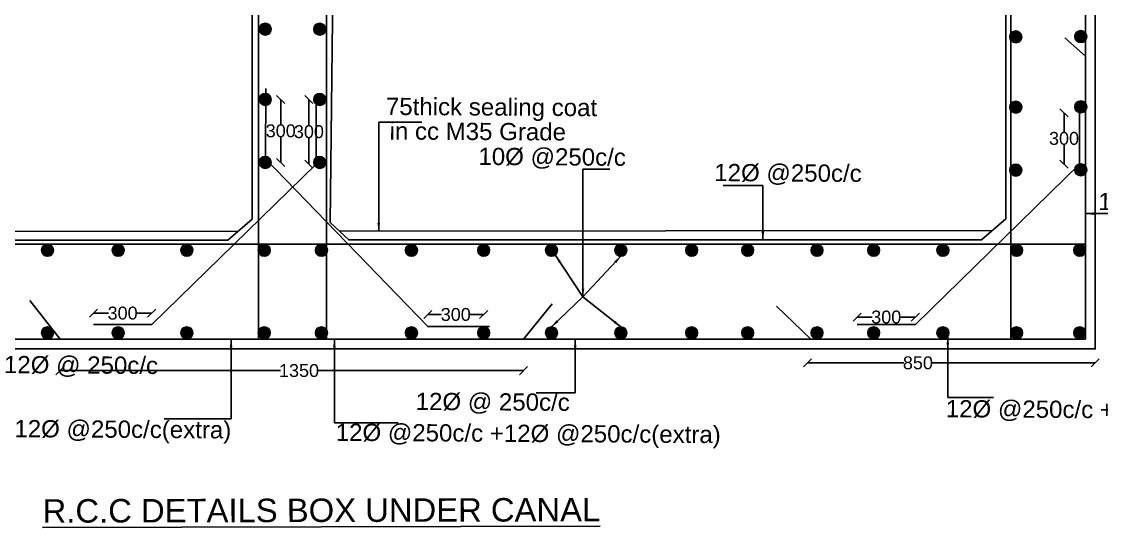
# Model space of a CAD drawing. Header units: millimetres. Extents: x 5124 to 6568637, y 2311 to 91879094.
# Drawn here: x 3779211 to 3791783, y 45947112 to 45953001 of the extents above; entities that cross this region are included whole.
import ezdxf

# ---------------------------------------------------------------- set-up
doc = ezdxf.new("R2010")
doc.units = ezdxf.units.MM
doc.header["$MEASUREMENT"] = 0
for name, color, linetype in [('DIMENSION', 7, 'Continuous'), ('DRAWING', 7, 'Continuous'), ('TEXT', 7, 'Continuous')]:
    doc.layers.add(name, color=color, linetype=linetype)
doc.styles.get("Standard").update_dxf_attribs({"font": 'arial.ttf', "height": 150})
doc.dimstyles.get("Standard").update_dxf_attribs({"dimtxt": 200, "dimasz": 110, "dimexe": 0.18, "dimexo": 0.0625, "dimgap": 0.09, "dimtad": 0, "dimtih": 1, "dimtoh": 1, "dimdec": 0, "dimzin": 0, "dimdsep": 46, "dimtxsty": 'Standard', "dimblk": 'OBLIQUE', "dimcen": 0.09, "dimse1": 1, "dimse2": 1, "dimadec": 0, "dimazin": 0, "dimtfac": 1, "dimtdec": 0, "dimtofl": 0, "dimtmove": 0, "dimatfit": 3, "dimfxl": 1, "dimtolj": 1, "dimtzin": 0, "dimarcsym": 0})

# ---------------------------------------------------------------- blocks, each defined once
blk = doc.blocks.new('_Oblique')
at = {"color": 0, "linetype": 'ByBlock', "lineweight": -2}
blk.add_line((-0.5, -0.5), (0.5, 0.5), dxfattribs=at)
blk = doc.blocks.new('*D110')
at = {"layer": 'Defpoints', "color": 0, "transparency": 16777216}
for p in [(3780049, 45949606), (3780049, 45949472), (3780726, 45949472)]:
    blk.add_point(p, dxfattribs=at)
at = {"layer": 'DIMENSION', "color": 0, "lineweight": -2, "transparency": 16777216}
for p, q in [((3780049, 45949606), (3780222, 45949606)), ((3780726, 45949606), (3780553, 45949606))]:
    blk.add_line(p, q, dxfattribs=at)
at = {"layer": 'DIMENSION', "color": 0, "lineweight": -2, "transparency": 16777216, "xscale": 95, "yscale": 95, "zscale": 95, "rotation": 180}
blk.add_blockref('_Oblique', (3780049, 45949606), dxfattribs=at)
at = {"layer": 'DIMENSION', "color": 0, "lineweight": -2, "transparency": 16777216, "xscale": 95, "yscale": 95, "zscale": 95}
blk.add_blockref('_Oblique', (3780726, 45949606), dxfattribs=at)
at = {"layer": 'DIMENSION', "color": 0, "transparency": 16777216, "insert": (3780387, 45949606), "char_height": 150, "attachment_point": 5}
blk.add_mtext('\\A1;300', dxfattribs=at)
blk = doc.blocks.new('*D111')
at = {"layer": 'Defpoints', "color": 0, "transparency": 16777216}
for p in [(3782047, 45952094), (3782047, 45951361), (3782228, 45951361)]:
    blk.add_point(p, dxfattribs=at)
at = {"layer": 'DIMENSION', "color": 0, "lineweight": -2, "transparency": 16777216}
for p, q in [((3782228, 45952094), (3782228, 45951804)), ((3782228, 45951361), (3782228, 45951651))]:
    blk.add_line(p, q, dxfattribs=at)
at = {"layer": 'DIMENSION', "color": 0, "lineweight": -2, "transparency": 16777216, "xscale": 95, "yscale": 95, "zscale": 95}
for p, rotation in [((3782228, 45952094), 90), ((3782228, 45951361), 270)]:
    blk.add_blockref('_Oblique', p, dxfattribs=dict(at, rotation=rotation))
at = {"layer": 'DIMENSION', "color": 0, "transparency": 16777216, "insert": (3782228, 45951728), "char_height": 150, "attachment_point": 5}
blk.add_mtext('\\A1;300', dxfattribs=at)
blk = doc.blocks.new('*D112')
at = {"layer": 'Defpoints', "color": 0, "transparency": 16777216}
for p in [(3782556, 45952094), (3782682, 45952094), (3782639, 45951341)]:
    blk.add_point(p, dxfattribs=at)
at = {"layer": 'DIMENSION', "color": 0, "lineweight": -2, "transparency": 16777216}
for p, q in [((3782556, 45952094), (3782556, 45951794)), ((3782556, 45951341), (3782556, 45951641))]:
    blk.add_line(p, q, dxfattribs=at)
at = {"layer": 'DIMENSION', "color": 0, "lineweight": -2, "transparency": 16777216, "xscale": 95, "yscale": 95, "zscale": 95}
for p, rotation in [((3782556, 45952094), 90), ((3782556, 45951341), 270)]:
    blk.add_blockref('_Oblique', p, dxfattribs=dict(at, rotation=rotation))
at = {"layer": 'DIMENSION', "color": 0, "transparency": 16777216, "insert": (3782556, 45951718), "char_height": 150, "attachment_point": 5}
blk.add_mtext('\\A1;300', dxfattribs=at)
blk = doc.blocks.new('*D118')
at = {"layer": 'Defpoints', "color": 0, "transparency": 16777216}
for p in [(3791348, 45951939), (3791543, 45951939), (3791530, 45951341)]:
    blk.add_point(p, dxfattribs=at)
at = {"layer": 'DIMENSION', "color": 0, "lineweight": -2, "transparency": 16777216}
for p, q in [((3791348, 45951939), (3791348, 45951717)), ((3791348, 45951341), (3791348, 45951563))]:
    blk.add_line(p, q, dxfattribs=at)
at = {"layer": 'DIMENSION', "color": 0, "lineweight": -2, "transparency": 16777216, "xscale": 95, "yscale": 95, "zscale": 95}
for p, rotation in [((3791348, 45951939), 90), ((3791348, 45951341), 270)]:
    blk.add_blockref('_Oblique', p, dxfattribs=dict(at, rotation=rotation))
at = {"layer": 'DIMENSION', "color": 0, "transparency": 16777216, "insert": (3791348, 45951640), "char_height": 150, "attachment_point": 5}
blk.add_mtext('\\A1;300', dxfattribs=at)
blk = doc.blocks.new('*D119')
at = {"layer": 'Defpoints', "color": 0, "transparency": 16777216}
for p in [(3788939, 45949560), (3788939, 45949472), (3789617, 45949472)]:
    blk.add_point(p, dxfattribs=at)
at = {"layer": 'DIMENSION', "color": 0, "lineweight": -2, "transparency": 16777216}
for p, q in [((3788939, 45949560), (3789113, 45949560)), ((3789617, 45949560), (3789444, 45949560))]:
    blk.add_line(p, q, dxfattribs=at)
at = {"layer": 'DIMENSION', "color": 0, "lineweight": -2, "transparency": 16777216, "xscale": 95, "yscale": 95, "zscale": 95, "rotation": 180}
blk.add_blockref('_Oblique', (3788939, 45949560), dxfattribs=at)
at = {"layer": 'DIMENSION', "color": 0, "lineweight": -2, "transparency": 16777216, "xscale": 95, "yscale": 95, "zscale": 95}
blk.add_blockref('_Oblique', (3789617, 45949560), dxfattribs=at)
at = {"layer": 'DIMENSION', "color": 0, "transparency": 16777216, "insert": (3789278, 45949560), "char_height": 150, "attachment_point": 5}
blk.add_mtext('\\A1;300', dxfattribs=at)
blk = doc.blocks.new('*D120')
at = {"layer": 'Defpoints', "color": 0, "transparency": 16777216}
for p in [(3788362, 45949304), (3791711, 45949190), (3791711, 45949027)]:
    blk.add_point(p, dxfattribs=at)
at = {"layer": 'DIMENSION', "color": 0, "lineweight": -2, "transparency": 16777216}
for p, q in [((3788362, 45949027), (3789482, 45949027)), ((3791711, 45949027), (3789813, 45949027))]:
    blk.add_line(p, q, dxfattribs=at)
at = {"layer": 'DIMENSION', "color": 0, "lineweight": -2, "transparency": 16777216, "xscale": 95, "yscale": 95, "zscale": 95, "rotation": 180}
blk.add_blockref('_Oblique', (3788362, 45949027), dxfattribs=at)
at = {"layer": 'DIMENSION', "color": 0, "lineweight": -2, "transparency": 16777216, "xscale": 95, "yscale": 95, "zscale": 95}
blk.add_blockref('_Oblique', (3791711, 45949027), dxfattribs=at)
at = {"layer": 'DIMENSION', "color": 0, "transparency": 16777216, "insert": (3789647, 45949027), "char_height": 150, "attachment_point": 5}
blk.add_mtext('\\A1;850', dxfattribs=at)
blk = doc.blocks.new('*D121')
at = {"layer": 'Defpoints', "color": 0, "transparency": 16777216}
for p in [(3779659, 45949304), (3785054, 45949304), (3785054, 45948937)]:
    blk.add_point(p, dxfattribs=at)
at = {"layer": 'DIMENSION', "color": 0, "lineweight": -2, "transparency": 16777216}
for p, q in [((3779659, 45948937), (3782224, 45948937)), ((3785054, 45948937), (3782657, 45948937))]:
    blk.add_line(p, q, dxfattribs=at)
at = {"layer": 'DIMENSION', "color": 0, "lineweight": -2, "transparency": 16777216, "xscale": 95, "yscale": 95, "zscale": 95, "rotation": 180}
blk.add_blockref('_Oblique', (3779659, 45948937), dxfattribs=at)
at = {"layer": 'DIMENSION', "color": 0, "lineweight": -2, "transparency": 16777216, "xscale": 95, "yscale": 95, "zscale": 95}
blk.add_blockref('_Oblique', (3785054, 45948937), dxfattribs=at)
at = {"layer": 'DIMENSION', "color": 0, "transparency": 16777216, "insert": (3782441, 45948937), "char_height": 150, "attachment_point": 5}
blk.add_mtext('\\A1;1350', dxfattribs=at)
blk = doc.blocks.new('*D122')
at = {"layer": 'Defpoints', "color": 0, "transparency": 16777216}
for p in [(3784591, 45949590), (3783941, 45949449), (3784591, 45949446)]:
    blk.add_point(p, dxfattribs=at)
at = {"layer": 'DIMENSION', "color": 0, "lineweight": -2, "transparency": 16777216}
for p, q in [((3783941, 45949590), (3784100, 45949590)), ((3784591, 45949590), (3784431, 45949590))]:
    blk.add_line(p, q, dxfattribs=at)
at = {"layer": 'DIMENSION', "color": 0, "lineweight": -2, "transparency": 16777216, "xscale": 95, "yscale": 95, "zscale": 95, "rotation": 180}
blk.add_blockref('_Oblique', (3783941, 45949590), dxfattribs=at)
at = {"layer": 'DIMENSION', "color": 0, "lineweight": -2, "transparency": 16777216, "xscale": 95, "yscale": 95, "zscale": 95}
blk.add_blockref('_Oblique', (3784591, 45949590), dxfattribs=at)
at = {"layer": 'DIMENSION', "color": 0, "transparency": 16777216, "insert": (3784266, 45949590), "char_height": 150, "attachment_point": 5}
blk.add_mtext('\\A1;300', dxfattribs=at)

msp = doc.modelspace()

# ---------------------------------------------------------------- hatches: boundary and pattern name
at = {"layer": 'DRAWING'}
h = msp.add_hatch(dxfattribs=at)
h.set_pattern_fill('ANSI31', color=256, scale=0.911215, style=0)
h.set_pattern_definition([(45, (507032.86881, 4087120.99117), (-0.0805408256441, 0.0805408256441), [])])
h.paths.add_polyline_path([(3782116.3, 45952912.2, 0.9586945), (3781978.5, 45952918), (3781978.5, 45952906.4, 0.9586945)])
h = msp.add_hatch(dxfattribs=at)
h.set_pattern_fill('ANSI31', color=256, scale=0.911215, style=0)
h.set_pattern_definition([(45, (507667.35266, 4087120.99117), (-0.0805408256441, 0.0805408256441), [])])
h.paths.add_polyline_path([(3782750.8, 45952912.2, 0.9586945), (3782613, 45952918), (3782613, 45952906.4, 0.9586945)])
h = msp.add_hatch(dxfattribs=at)
h.set_pattern_fill('ANSI31', color=256, scale=0.911215, style=0)
h.set_pattern_definition([(45, (515771.68968, 4087031.47951), (-0.0805408256441, 0.0805408256441), [])])
h.paths.add_polyline_path([(3790855.1, 45952822.7, 0.9586945), (3790717.3, 45952828.5), (3790717.3, 45952816.9, 0.9586945)])
h = msp.add_hatch(dxfattribs=at)
h.set_pattern_fill('ANSI31', color=256, scale=0.911215, style=0)
h.set_pattern_definition([(45, (516528.87941, 4087034.97088), (-0.0805408256441, 0.0805408256441), [])])
h.paths.add_polyline_path([(3791612.3, 45952826.2, 0.9586945), (3791474.5, 45952832), (3791474.5, 45952820.4, 0.9586945)])
h = msp.add_hatch(dxfattribs=at)
h.set_pattern_fill('ANSI31', color=256, scale=0.911215, style=0)
h.set_pattern_definition([(45, (507032.86881, 4086302.86544), (-0.0805408256441, 0.0805408256441), [])])
h.paths.add_polyline_path([(3782116.3, 45952094.1, 0.9586945), (3781978.5, 45952099.9), (3781978.5, 45952088.3, 0.9586945)])
h = msp.add_hatch(dxfattribs=at)
h.set_pattern_fill('ANSI31', color=256, scale=0.911215, style=0)
h.set_pattern_definition([(45, (507667.35266, 4086302.86544), (-0.0805408256441, 0.0805408256441), [])])
h.paths.add_polyline_path([(3782750.8, 45952094.1, 0.9586945), (3782613, 45952099.9), (3782613, 45952088.3, 0.9586945)])
h = msp.add_hatch(dxfattribs=at)
h.set_pattern_fill('ANSI31', color=256, scale=0.911215, style=0)
h.set_pattern_definition([(45, (515771.68968, 4086213.35378), (-0.0805408256441, 0.0805408256441), [])])
h.paths.add_polyline_path([(3790855.1, 45952004.6, 0.9586945), (3790717.3, 45952010.4), (3790717.3, 45951998.8, 0.9586945)])
h = msp.add_hatch(dxfattribs=at)
h.set_pattern_fill('ANSI31', color=256, scale=0.911215, style=0)
h.set_pattern_definition([(45, (516528.87941, 4086216.84516), (-0.0805408256441, 0.0805408256441), [])])
h.paths.add_polyline_path([(3791612.3, 45952008.1, 0.9586945), (3791474.5, 45952013.9), (3791474.5, 45952002.3, 0.9586945)])
h = msp.add_hatch(dxfattribs=at)
h.set_pattern_fill('ANSI31', color=256, scale=0.911215, style=0)
h.set_pattern_definition([(45, (507032.86881, 4085569.67647), (-0.0805408256441, 0.0805408256441), [])])
h.paths.add_polyline_path([(3782116.3, 45951360.9, 0.9586945), (3781978.5, 45951366.7), (3781978.5, 45951355.1, 0.9586945)])
h = msp.add_hatch(dxfattribs=at)
h.set_pattern_fill('ANSI31', color=256, scale=0.911215, style=0)
h.set_pattern_definition([(45, (507667.35266, 4085569.67647), (-0.0805408256441, 0.0805408256441), [])])
h.paths.add_polyline_path([(3782750.8, 45951360.9, 0.9586945), (3782613, 45951366.7), (3782613, 45951355.1, 0.9586945)])
h = msp.add_hatch(dxfattribs=at)
h.set_pattern_fill('ANSI31', color=256, scale=0.911215, style=0)
h.set_pattern_definition([(45, (515771.68968, 4085480.16481), (-0.0805408256441, 0.0805408256441), [])])
h.paths.add_polyline_path([(3790855.1, 45951271.4, 0.9586945), (3790717.3, 45951277.2), (3790717.3, 45951265.6, 0.9586945)])
h = msp.add_hatch(dxfattribs=at)
h.set_pattern_fill('ANSI31', color=256, scale=0.911215, style=0)
h.set_pattern_definition([(45, (516528.87941, 4085483.65619), (-0.0805408256441, 0.0805408256441), [])])
h.paths.add_polyline_path([(3791612.3, 45951274.9, 0.9586945), (3791474.5, 45951280.7), (3791474.5, 45951269.1, 0.9586945)])
h = msp.add_hatch(dxfattribs=at)
h.set_pattern_fill('ANSI31', color=256, scale=0.911215, style=0)
h.set_pattern_definition([(45, (504498.0704, 4084547.12466), (-0.0805408256441, 0.0805408256441), [])])
h.paths.add_polyline_path([(3779581.5, 45950338.4, 0.9586945), (3779443.7, 45950344.2), (3779443.7, 45950332.5, 0.9586945)])
h = msp.add_hatch(dxfattribs=at)
h.set_pattern_fill('ANSI31', color=256, scale=0.911215, style=0)
h.set_pattern_definition([(45, (505320.90042, 4084547.12466), (-0.0805408256441, 0.0805408256441), [])])
h.paths.add_polyline_path([(3780404.3, 45950338.4, 0.9586945), (3780266.6, 45950344.2), (3780266.6, 45950332.5, 0.9586945)])
h = msp.add_hatch(dxfattribs=at)
h.set_pattern_fill('ANSI31', color=256, scale=0.911215, style=0)
h.set_pattern_definition([(45, (506120.36565, 4084547.12466), (-0.0805408256441, 0.0805408256441), [])])
h.paths.add_polyline_path([(3781203.8, 45950338.4, 0.9586945), (3781066, 45950344.2), (3781066, 45950332.5, 0.9586945)])
h = msp.add_hatch(dxfattribs=at)
h.set_pattern_fill('ANSI31', color=256, scale=0.911215, style=0)
h.set_pattern_definition([(45, (507021.46772, 4084547.12466), (-0.0805408256441, 0.0805408256441), [])])
h.paths.add_polyline_path([(3782104.9, 45950338.4, 0.9586945), (3781967.1, 45950344.2), (3781967.1, 45950332.5, 0.9586945)])
h = msp.add_hatch(dxfattribs=at)
h.set_pattern_fill('ANSI31', color=256, scale=0.911215, style=0)
h.set_pattern_definition([(45, (507687.88345, 4084547.12466), (-0.0805408256441, 0.0805408256441), [])])
h.paths.add_polyline_path([(3782771.3, 45950338.4, 0.9586945), (3782633.5, 45950344.2), (3782633.5, 45950332.5, 0.9586945)])
h = msp.add_hatch(dxfattribs=at)
h.set_pattern_fill('ANSI31', color=256, scale=0.911215, style=0)
h.set_pattern_definition([(45, (508735.66447, 4084547.12466), (-0.0805408256441, 0.0805408256441), [])])
h.paths.add_polyline_path([(3783819.1, 45950338.4, 0.9586945), (3783681.3, 45950344.2), (3783681.3, 45950332.5, 0.9586945)])
h = msp.add_hatch(dxfattribs=at)
h.set_pattern_fill('ANSI31', color=256, scale=0.911215, style=0)
h.set_pattern_definition([(45, (509576.5373, 4084547.12466), (-0.0805408256441, 0.0805408256441), [])])
h.paths.add_polyline_path([(3784660, 45950338.4, 0.9586945), (3784522.2, 45950344.2), (3784522.2, 45950332.5, 0.9586945)])
h = msp.add_hatch(dxfattribs=at)
h.set_pattern_fill('ANSI31', color=256, scale=0.911215, style=0)
h.set_pattern_definition([(45, (510366.26721, 4084547.12466), (-0.0805408256441, 0.0805408256441), [])])
h.paths.add_polyline_path([(3785449.7, 45950338.4, 0.9586945), (3785311.9, 45950344.2), (3785311.9, 45950332.5, 0.9586945)])
h = msp.add_hatch(dxfattribs=at)
h.set_pattern_fill('ANSI31', color=256, scale=0.911215, style=0)
h.set_pattern_definition([(45, (511173.3909, 4084547.12466), (-0.0805408256441, 0.0805408256441), [])])
h.paths.add_polyline_path([(3786256.8, 45950338.4, 0.9586945), (3786119, 45950344.2), (3786119, 45950332.5, 0.9586945)])
h = msp.add_hatch(dxfattribs=at)
h.set_pattern_fill('ANSI31', color=256, scale=0.911215, style=0)
h.set_pattern_definition([(45, (511998.42759, 4084547.12466), (-0.0805408256441, 0.0805408256441), [])])
h.paths.add_polyline_path([(3787081.9, 45950338.4, 0.9586945), (3786944.1, 45950344.2), (3786944.1, 45950332.5, 0.9586945)])
h = msp.add_hatch(dxfattribs=at)
h.set_pattern_fill('ANSI31', color=256, scale=0.911215, style=0)
h.set_pattern_definition([(45, (512650.69464, 4084547.12466), (-0.0805408256441, 0.0805408256441), [])])
h.paths.add_polyline_path([(3787734.1, 45950338.4, 0.9586945), (3787596.3, 45950344.2), (3787596.3, 45950332.5, 0.9586945)])
h = msp.add_hatch(dxfattribs=at)
h.set_pattern_fill('ANSI31', color=256, scale=0.911215, style=0)
h.set_pattern_definition([(45, (513457.81833, 4084547.12466), (-0.0805408256441, 0.0805408256441), [])])
h.paths.add_polyline_path([(3788541.3, 45950338.4, 0.9586945), (3788403.5, 45950344.2), (3788403.5, 45950332.5, 0.9586945)])
h = msp.add_hatch(dxfattribs=at)
h.set_pattern_fill('ANSI31', color=256, scale=0.911215, style=0)
h.set_pattern_definition([(45, (514117.87365, 4084547.12466), (-0.0805408256441, 0.0805408256441), [])])
h.paths.add_polyline_path([(3789201.3, 45950338.4, 0.9586945), (3789063.5, 45950344.2), (3789063.5, 45950332.5, 0.9586945)])
h = msp.add_hatch(dxfattribs=at)
h.set_pattern_fill('ANSI31', color=256, scale=0.911215, style=0)
h.set_pattern_definition([(45, (514923.43969, 4084547.12466), (-0.0805408256441, 0.0805408256441), [])])
h.paths.add_polyline_path([(3790006.9, 45950338.4, 0.9586945), (3789869.1, 45950344.2), (3789869.1, 45950332.5, 0.9586945)])
h = msp.add_hatch(dxfattribs=at)
h.set_pattern_fill('ANSI31', color=256, scale=0.911215, style=0)
h.set_pattern_definition([(45, (515781.5765, 4084547.12466), (-0.0805408256441, 0.0805408256441), [])])
h.paths.add_polyline_path([(3790865, 45950338.4, 0.9586945), (3790727.2, 45950344.2), (3790727.2, 45950332.5, 0.9586945)])
h = msp.add_hatch(dxfattribs=at)
h.set_pattern_fill('ANSI31', color=256, scale=0.911215, style=0)
h.set_pattern_definition([(45, (516516.39915, 4084547.12466), (-0.0805408256441, 0.0805408256441), [])])
h.paths.add_polyline_path([(3791599.8, 45950338.4, 0.9586945), (3791462.1, 45950344.2), (3791462.1, 45950332.5, 0.9586945)])
h = msp.add_hatch(dxfattribs=at)
h.set_pattern_fill('ANSI31', color=256, scale=0.911215, style=0)
h.set_pattern_definition([(45, (504498.0704, 4083585.61173), (-0.0805408256441, 0.0805408256441), [])])
h.paths.add_polyline_path([(3779581.5, 45949376.8, 0.9586945), (3779443.7, 45949382.7), (3779443.7, 45949371, 0.9586945)])
h = msp.add_hatch(dxfattribs=at)
h.set_pattern_fill('ANSI31', color=256, scale=0.911215, style=0)
h.set_pattern_definition([(45, (505320.90042, 4083585.61173), (-0.0805408256441, 0.0805408256441), [])])
h.paths.add_polyline_path([(3780404.3, 45949376.8, 0.9586945), (3780266.6, 45949382.7), (3780266.6, 45949371, 0.9586945)])
h = msp.add_hatch(dxfattribs=at)
h.set_pattern_fill('ANSI31', color=256, scale=0.911215, style=0)
h.set_pattern_definition([(45, (506120.36565, 4083585.61173), (-0.0805408256441, 0.0805408256441), [])])
h.paths.add_polyline_path([(3781203.8, 45949376.8, 0.9586945), (3781066, 45949382.7), (3781066, 45949371, 0.9586945)])
h = msp.add_hatch(dxfattribs=at)
h.set_pattern_fill('ANSI31', color=256, scale=0.911215, style=0)
h.set_pattern_definition([(45, (507021.46772, 4083585.61173), (-0.0805408256441, 0.0805408256441), [])])
h.paths.add_polyline_path([(3782104.9, 45949376.8, 0.9586945), (3781967.1, 45949382.7), (3781967.1, 45949371, 0.9586945)])
h = msp.add_hatch(dxfattribs=at)
h.set_pattern_fill('ANSI31', color=256, scale=0.911215, style=0)
h.set_pattern_definition([(45, (507687.88345, 4083585.61173), (-0.0805408256441, 0.0805408256441), [])])
h.paths.add_polyline_path([(3782771.3, 45949376.8, 0.9586945), (3782633.5, 45949382.7), (3782633.5, 45949371, 0.9586945)])
h = msp.add_hatch(dxfattribs=at)
h.set_pattern_fill('ANSI31', color=256, scale=0.911215, style=0)
h.set_pattern_definition([(45, (508735.66447, 4083585.61173), (-0.0805408256441, 0.0805408256441), [])])
h.paths.add_polyline_path([(3783819.1, 45949376.8, 0.9586945), (3783681.3, 45949382.7), (3783681.3, 45949371, 0.9586945)])
h = msp.add_hatch(dxfattribs=at)
h.set_pattern_fill('ANSI31', color=256, scale=0.911215, style=0)
h.set_pattern_definition([(45, (509576.5373, 4083585.61173), (-0.0805408256441, 0.0805408256441), [])])
h.paths.add_polyline_path([(3784660, 45949376.8, 0.9586945), (3784522.2, 45949382.7), (3784522.2, 45949371, 0.9586945)])
h = msp.add_hatch(dxfattribs=at)
h.set_pattern_fill('ANSI31', color=256, scale=0.911215, style=0)
h.set_pattern_definition([(45, (510366.26721, 4083585.61173), (-0.0805408256441, 0.0805408256441), [])])
h.paths.add_polyline_path([(3785449.7, 45949376.8, 0.9586945), (3785311.9, 45949382.7), (3785311.9, 45949371, 0.9586945)])
h = msp.add_hatch(dxfattribs=at)
h.set_pattern_fill('ANSI31', color=256, scale=0.911215, style=0)
h.set_pattern_definition([(45, (511173.3909, 4083585.61173), (-0.0805408256441, 0.0805408256441), [])])
h.paths.add_polyline_path([(3786256.8, 45949376.8, 0.9586945), (3786119, 45949382.7), (3786119, 45949371, 0.9586945)])
h = msp.add_hatch(dxfattribs=at)
h.set_pattern_fill('ANSI31', color=256, scale=0.911215, style=0)
h.set_pattern_definition([(45, (511998.42759, 4083585.61173), (-0.0805408256441, 0.0805408256441), [])])
h.paths.add_polyline_path([(3787081.9, 45949376.8, 0.9586945), (3786944.1, 45949382.7), (3786944.1, 45949371, 0.9586945)])
h = msp.add_hatch(dxfattribs=at)
h.set_pattern_fill('ANSI31', color=256, scale=0.911215, style=0)
h.set_pattern_definition([(45, (512650.69464, 4083585.61173), (-0.0805408256441, 0.0805408256441), [])])
h.paths.add_polyline_path([(3787734.1, 45949376.8, 0.9586945), (3787596.3, 45949382.7), (3787596.3, 45949371, 0.9586945)])
h = msp.add_hatch(dxfattribs=at)
h.set_pattern_fill('ANSI31', color=256, scale=0.911215, style=0)
h.set_pattern_definition([(45, (513457.81833, 4083585.61173), (-0.0805408256441, 0.0805408256441), [])])
h.paths.add_polyline_path([(3788541.3, 45949376.8, 0.9586945), (3788403.5, 45949382.7), (3788403.5, 45949371, 0.9586945)])
h = msp.add_hatch(dxfattribs=at)
h.set_pattern_fill('ANSI31', color=256, scale=0.911215, style=0)
h.set_pattern_definition([(45, (514117.87365, 4083585.61173), (-0.0805408256441, 0.0805408256441), [])])
h.paths.add_polyline_path([(3789201.3, 45949376.8, 0.9586945), (3789063.5, 45949382.7), (3789063.5, 45949371, 0.9586945)])
h = msp.add_hatch(dxfattribs=at)
h.set_pattern_fill('ANSI31', color=256, scale=0.911215, style=0)
h.set_pattern_definition([(45, (514923.43969, 4083585.61173), (-0.0805408256441, 0.0805408256441), [])])
h.paths.add_polyline_path([(3790006.9, 45949376.8, 0.9586945), (3789869.1, 45949382.7), (3789869.1, 45949371, 0.9586945)])
h = msp.add_hatch(dxfattribs=at)
h.set_pattern_fill('ANSI31', color=256, scale=0.911215, style=0)
h.set_pattern_definition([(45, (515781.5765, 4083585.61173), (-0.0805408256441, 0.0805408256441), [])])
h.paths.add_polyline_path([(3790865, 45949376.8, 0.9586945), (3790727.2, 45949382.7), (3790727.2, 45949371, 0.9586945)])
h = msp.add_hatch(dxfattribs=at)
h.set_pattern_fill('ANSI31', color=256, scale=0.911215, style=0)
h.set_pattern_definition([(45, (516516.39915, 4083585.61173), (-0.0805408256441, 0.0805408256441), [])])
h.paths.add_polyline_path([(3791599.8, 45949376.8, 0.9586945), (3791462.1, 45949382.7), (3791462.1, 45949371, 0.9586945)])

# ---------------------------------------------------------------- linework, layer by layer
at = {"layer": 'DIMENSION'}
for points in [[(3772976.6, 45957302.7), (3791711.2, 45957302.7), (3791711.2, 45949190.3), (3772976.6, 45949190.3)], [(3773090.6, 45957188.7), (3791597.2, 45957188.7), (3791597.2, 45949304.3), (3773090.6, 45949304.3)]]:
    msp.add_lwpolyline(points, close=True, dxfattribs=at)
for points in [[(3781970.7, 45957188.7), (3781970.7, 45949304.3)], [(3782762.9, 45957188.7), (3782762.9, 45949304.3)], [(3790729.5, 45957188.7), (3790729.5, 45949304.3)], [(3773090.6, 45950410.4), (3791597.2, 45950410.4)], [(3779659.3, 45949304.3), (3779305.8, 45949753.9)], [(3785054, 45949304.3), (3785388.9, 45949714.9)], [(3788399, 45949304.3), (3787999, 45949687.6)]]:
    msp.add_lwpolyline(points, dxfattribs=at)
at = {"layer": 'DRAWING'}
for points in [[(3774270.3, 45956080), (3781603.8, 45956080), (3781894.8, 45955777.3), (3781894.8, 45950700.1), (3781614.1, 45950456.9), (3774245, 45950456.9), (3774030.4, 45950659.7), (3774030.4, 45955843.4), (3774270.3, 45956080)], [(3783194.6, 45956082.5), (3790378.8, 45956082.2), (3790669.8, 45955779.5), (3790669.8, 45950702.3), (3790389.2, 45950459.1), (3783020, 45950459.1), (3782805.5, 45950661.9), (3782860.3, 45955731.8), (3783194.6, 45956082.5)], [(3791597.2, 45952597.6), (3791357.2, 45952812.1)], [(3782056.2, 45952222.7), (3782051.8, 45951404.1), (3783940.5, 45949449.3), (3784659.2, 45949449.3)], [(3782639.2, 45952031.7), (3782639.2, 45951341.2), (3780726.1, 45949472.3), (3780048.6, 45949472.3)], [(3791530, 45952031.7), (3791530, 45951341.2), (3789617, 45949472.3), (3788939.4, 45949472.3)], [(3774137.7, 45950558.3), (3781732.3, 45950559.3)], [(3782912.8, 45950560.5), (3790513.3, 45950566.6)]]:
    msp.add_lwpolyline(points, dxfattribs=at)
for centre in [(3782047.3, 45952912.2), (3782681.8, 45952912.2), (3790786.1, 45952822.7), (3791543.3, 45952826.2), (3782047.3, 45952094.1), (3782681.8, 45952094.1), (3790786.1, 45952004.6), (3791543.3, 45952008.1), (3782047.3, 45951360.9), (3782681.8, 45951360.9), (3790786.1, 45951271.4), (3791543.3, 45951274.9), (3779512.5, 45950338.4), (3780335.3, 45950338.4), (3781134.8, 45950338.4), (3782035.9, 45950338.4), (3782702.3, 45950338.4), (3783750.1, 45950338.4), (3784591, 45950338.4), (3785380.7, 45950338.4), (3786187.8, 45950338.4), (3787012.9, 45950338.4), (3787665.1, 45950338.4), (3788472.2, 45950338.4), (3789132.3, 45950338.4), (3789937.9, 45950338.4), (3790796, 45950338.4), (3791530.8, 45950338.4), (3779512.5, 45949376.8), (3780335.3, 45949376.8), (3781134.8, 45949376.8), (3782035.9, 45949376.8), (3782702.3, 45949376.8), (3783750.1, 45949376.8), (3784591, 45949376.8), (3785380.7, 45949376.8), (3786187.8, 45949376.8), (3787012.9, 45949376.8), (3787665.1, 45949376.8), (3788472.2, 45949376.8), (3789132.3, 45949376.8), (3789937.9, 45949376.8), (3790796, 45949376.8), (3791530.8, 45949376.8)]:
    msp.add_circle(centre, 69, dxfattribs=at)

# ---------------------------------------------------------------- texts
for s, p in [('75thick sealing coat', (3783452.4, 45951913.7)), ('in cc M35 Grade', (3783494.8, 45951627.9)), ('10Ø @250c/c  ', (3784529.6, 45951331.5)), ('12Ø @250c/c  ', (3787275.6, 45951143.9)), ('12Ø @250c/c ', (3791746.9, 45950806.5)), ('12Ø @ 250c/c ', (3779005.2, 45948908.3)), ('12Ø @ 250c/c ', (3783798.8, 45948479)), ('12Ø @250c/c +12Ø @250c/c(extra) ', (3789971.1, 45948394.2)), ('12Ø @250c/c +12Ø @250c/c(extra) ', (3777168.9, 45948174)), ('12Ø @250c/c +12Ø @250c/c(extra) ', (3782868, 45948119.8))]:
    msp.add_text(s, height=200.467, rotation=359.65712, dxfattribs=at).set_placement(p)
at = {"layer": 'TEXT'}
msp.add_text('%%UR.C.C DETAILS BOX UNDER CANAL', height=273.365, rotation=0.1412, dxfattribs=at).set_placement((3779456, 45947166.4))

# ---------------------------------------------------------------- dimensions: what is measured, and where the dimension line sits
at = {"layer": 'DIMENSION'}
for base, p1, p2, picture, middle in [((3782227.5, 45951360.9), (3782047.3, 45952094.1), (3782047.3, 45951360.9), '*D111', (3782227.5, 45951727.5)), ((3782556, 45952094.1), (3782639.2, 45951341.2), (3782681.8, 45952094.1), '*D112', (3782556, 45951717.6)), ((3791348.4, 45951939.1), (3791530, 45951341.2), (3791543.3, 45951939.1), '*D118', (3791348.4, 45951640.1))]:
    dim = msp.add_linear_dim(base=base, p1=p1, p2=p2, angle=90, text='300', dimstyle='Standard', override={"dimasz": 95, "dimfxl": 2000, "dimarcsym": 1}, dxfattribs=at)
    dim.commit()
    dim.dimension.update_dxf_attribs({"geometry": picture, "text_midpoint": middle})
for base, p1, p2, picture, middle in [((3780048.6, 45949605.7), (3780726.1, 45949472.3), (3780048.6, 45949472.3), '*D110', (3780387.4, 45949605.7)), ((3784591.3, 45949589.6), (3783940.5, 45949449.3), (3784591.3, 45949445.9), '*D122', (3784265.9, 45949589.6)), ((3788939.4, 45949559.8), (3789617, 45949472.3), (3788939.4, 45949472.3), '*D119', (3789278.2, 45949559.8))]:
    dim = msp.add_linear_dim(base=base, p1=p1, p2=p2, text='300', dimstyle='Standard', override={"dimasz": 95, "dimfxl": 2000, "dimarcsym": 1}, dxfattribs=at)
    dim.commit()
    dim.dimension.update_dxf_attribs({"geometry": picture, "text_midpoint": middle})
for base, p1, p2, text, picture, middle in [((3785054, 45948936.6), (3779659.3, 45949304.3), (3785054, 45949304.3), '1350', '*D121', (3782440.7, 45948936.6)), ((3791711.2, 45949027.4), (3788362, 45949304.3), (3791711.2, 45949190.3), '850', '*D120', (3789647.2, 45949027.4))]:
    dim = msp.add_linear_dim(base=base, p1=p1, p2=p2, text=text, dimstyle='Standard', override={"dimasz": 95, "dimfxl": 2000, "dimarcsym": 1}, dxfattribs=at)
    dim.commit()
    dim.dimension.update_dxf_attribs({"geometry": picture, "text_midpoint": middle, "dimtype": 160})

# ---------------------------------------------------------------- leaders
at = {"layer": 'DRAWING'}
for points in [[(3783369.2, 45950560.8), (3783369.2, 45951830.6), (3783872.9, 45951830.6)], [(3785747.5, 45949795.8), (3785747.5, 45951281.1), (3786061.9, 45951281.1)], [(3787842.4, 45950459.1), (3787842.4, 45951093.1), (3787379.4, 45951093.1)], [(3791597.2, 45950765), (3792247.3, 45950765)], [(3785423.7, 45950284.4), (3785747.5, 45949795.8)], [(3786187.8, 45950269.3), (3785747.5, 45949795.8)], [(3785380.7, 45949445.9), (3785747.5, 45949795.8)], [(3786187.8, 45949445.9), (3785747.5, 45949795.8)], [(3789995.2, 45949338.4), (3789995.2, 45948625.9), (3790529, 45948625.9)], [(3781650.1, 45949304.3), (3781650.1, 45948375.1), (3780869.3, 45948375.1)], [(3782852.7, 45949304.3), (3782852.7, 45948329.9), (3783594.4, 45948329.9)], [(3785656.6, 45949304.3), (3785656.6, 45948677.9), (3785201.5, 45948677.9)]]:
    msp.add_leader(points, dimstyle='Standard', override={"dimasz": 95, "dimgap": 0.09, "dimtad": 0, "dimfxl": 2000, "dimarcsym": 1}, dxfattribs=at)

doc.saveas('drawing.dxf')
